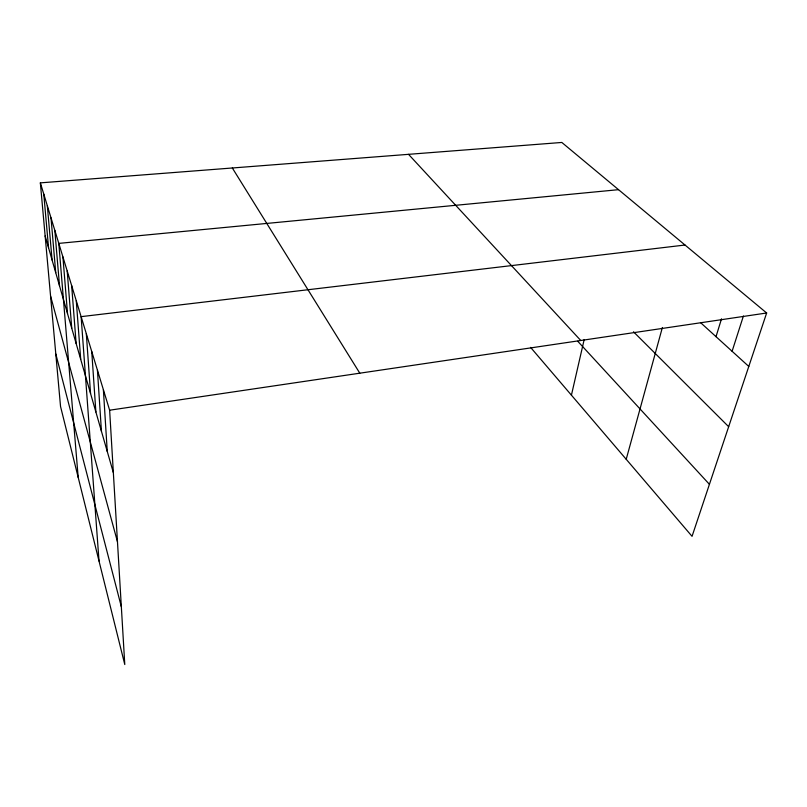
<?xml version="1.0" encoding="UTF-8"?>
<svg xmlns="http://www.w3.org/2000/svg" width="807" height="807" viewBox="0 0 807 807"><rect width="100%" height="100%" fill="white"/><g stroke="black" fill="none" stroke-linecap="round" stroke-linejoin="round"><path stroke-width="1.21" d="M571.427 395.168L584.177 339.555M626.212 459.284L662.376 327.511M716.011 336.66L721.519 318.805M732.1 351.277L743.418 316.001M40.35 182.866L109.631 410.208L124.782 664.544L60.545 406.506L40.35 182.866L561.823 142.456L766.65 312.995L692.053 536.332L530.592 347.383M109.631 410.208L766.65 312.995M685.012 245.025L81.124 316.647L99.019 561.036M618.535 189.675L58.79 243.391L78.188 477.401M700.496 322.568L748.795 366.439M633.495 331.788L728.671 426.711M408.534 154.339L580.768 340.493M577.731 341.25L709.424 484.321M232.335 167.987L359.801 373.187M45.142 235.947L113.343 472.589M50.579 296.139L117.469 541.769M55.804 353.991L121.343 606.773M43.78 194.114L48.551 247.779M47.331 205.765L52.082 260.015M51.012 217.85L55.733 272.685M54.826 230.378L59.516 285.819M62.916 256.908L67.516 313.56M67.193 270.95L71.742 328.227M71.652 285.567L76.13 343.469M76.282 300.789L80.7 359.307M86.319 333.705L90.555 393.503M91.746 351.529L95.882 411.984M97.435 370.181L101.44 431.281M103.387 389.72L107.26 451.466"/></g></svg>
